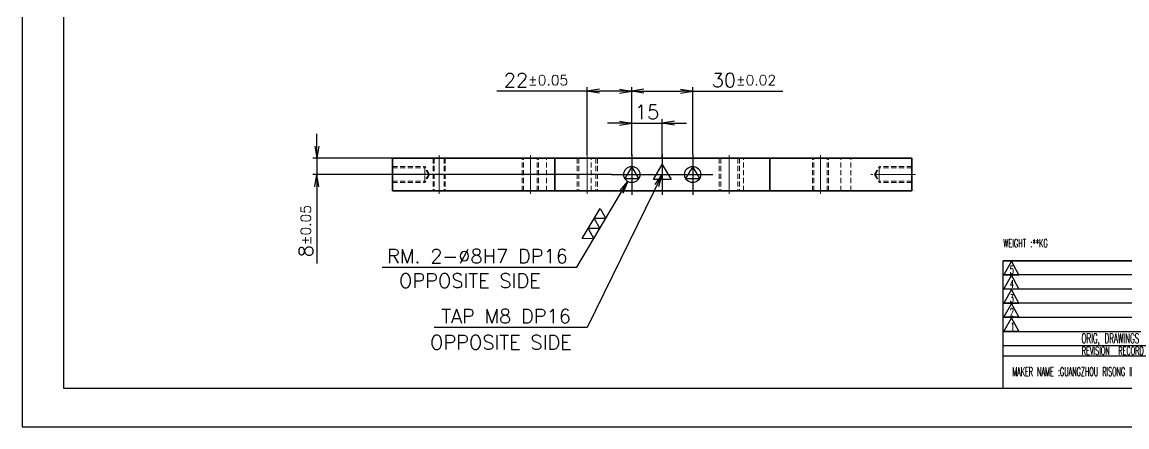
# Model space of a CAD drawing. Header units: millimetres. Extents: x 5606 to 13175, y -3239 to -2051.
# Drawn here: x 10224 to 10769, y -3239 to -3040 of the extents above; entities that cross this region are included whole.
import ezdxf

# ---------------------------------------------------------------- set-up
doc = ezdxf.new("R2010")
doc.units = ezdxf.units.MM
doc.linetypes.add('CENTER-HOKUTO', pattern=[23, 20, -1, 1, -1])
doc.linetypes.add('HIDDEN-HOKUTO', pattern=[3.8, 2.5, -1.3])
doc.layers.add('AM_7', color=2, linetype='CENTER-HOKUTO', lineweight=30)
doc.layers.add('AM_HID', color=1, linetype='HIDDEN-HOKUTO', lineweight=25)
doc.layers.add('title_frame', color=7, linetype='Continuous')
doc.layers.add('word_dim', color=253, linetype='Continuous')
doc.styles.add('MX_NOTE_STANDARD', font='txt.shx', dxfattribs={"bigfont": 'bigfont.shx'})
doc.styles.get("Standard").update_dxf_attribs({"font": 'romans.shx', "bigfont": 'bigfont.shx'})
doc.dimstyles.new('RS1-2', dxfattribs={"dimscale": 2, "dimtxt": 3.5, "dimasz": 3, "dimexe": 1, "dimexo": 0, "dimgap": 1, "dimtad": 3, "dimdsep": 46, "dimtxsty": 'Standard', "dimblk1": 'OPEN', "dimblk2": 'OPEN', "dimsah": 1, "dimcen": 0, "dimclrd": 256, "dimclre": 256, "dimclrt": 3, "dimadec": 0, "dimazin": 0, "dimtfac": 1, "dimtmove": 0, "dimatfit": 3, "dimldrblk": 'OPEN', "dimfxl": 0, "dimtolj": 1, "dimtzin": 0, "dimarcsym": 0})

# ---------------------------------------------------------------- blocks, each defined once
blk = doc.blocks.new('A$C404331B6')
at = {"layer": 'title_frame'}
for p, q in [((0, -31.5), (0, 0)), ((0, 0), (53.9, 0)), ((79.62, 0), (0, 0)), ((53.9, -23.5), (53.9, 0)), ((62.48, -23.5), (62.48, 0)), ((62.48, -23.5), (62.48, 0)), ((71.05, -23.5), (71.05, 0)), ((71.05, -23.5), (71.05, 0)), ((79.62, 0), (79.62, -31.5)), ((79.62, 0), (167.83, 0)), ((88.2, -23.5), (88.2, 0)), ((123.73, 0), (123.73, -3.5)), ((130.3, 0), (130.3, -3.5)), ((1.98, -0.12), (0.1, -3.45)), ((3.86, -3.45), (1.98, -0.12)), ((53.9, -3.5), (0, -3.5)), ((79.62, -3.5), (0, -3.5)), ((0.1, -3.45), (3.86, -3.45)), ((1.98, -3.6), (0.1, -6.92)), ((3.86, -6.92), (1.98, -3.6)), ((79.62, -3.5), (167.83, -3.5)), ((96.78, -18.9), (96.78, -3.5)), ((105.35, -31.5), (105.35, -3.5)), ((113.92, -31.5), (113.92, -3.5)), ((53.9, -7), (0, -7)), ((79.62, -7), (0, -7)), ((0.1, -6.92), (3.86, -6.92)), ((1.98, -7.13), (0.1, -10.45)), ((3.86, -10.45), (1.98, -7.13)), ((113.92, -7), (79.62, -7)), ((53.9, -10.5), (0, -10.5)), ((79.62, -10.5), (0, -10.5)), ((0.1, -10.45), (3.86, -10.45)), ((1.98, -10.54), (0.1, -13.87)), ((3.86, -13.87), (1.98, -10.54)), ((113.92, -10.5), (79.62, -10.5)), ((53.9, -14), (0, -14)), ((79.62, -14), (0, -14)), ((0.1, -13.87), (3.86, -13.87)), ((1.98, -14.07), (0.1, -17.4)), ((3.86, -17.4), (1.98, -14.07)), ((53.9, -17.5), (0, -17.5)), ((79.62, -17.5), (0, -17.5)), ((0.1, -17.4), (3.86, -17.4)), ((79.62, -18.9), (113.92, -18.9)), ((53.9, -21), (0, -21)), ((79.62, -21), (0, -21)), ((79.62, -23.5), (0, -23.5)), ((113.92, -23.5), (79.62, -23.5)), ((113.92, -25), (167.83, -25)), ((160.48, -25), (160.48, -31.5)), ((160.48, -27.5), (167.83, -27.5)), ((167.83, -31.5), (0, -31.5))]:
    blk.add_line(p, q, dxfattribs=at)
at = {"layer": 'title_frame', "color": 3, "style": 'MX_NOTE_STANDARD', "width": 0.5341}
for s, height, p in [('5', 1.92, (1.59, -3.22)), ('MATERIAL', 1.973, (80.3, -2.79)), ('QTY', 1.973, (125.5, -2.7)), ('4', 1.92, (1.59, -6.7)), ('APPR', 1.973, (81.89, -6.26)), ('CHECK', 1.973, (89.99, -6.26)), ('DRAWING', 1.973, (97.51, -6.26)), ('DESIGNED', 1.973, (105.7, -6.26)), ('MODEL NAME', 1.973, (114.63, -6.41)), ('3', 1.92, (1.59, -10.23)), ('2', 1.92, (1.59, -13.64)), ('1', 1.92, (1.78, -17.17)), ('ORIG, DRAWINGS', 2.4112, (19.27, -20.34)), ('REVISION  RECORD', 1.9728, (19.32, -23.18)), ('DATE', 1.973, (55.94, -23.26)), ('DR', 1.973, (65.43, -23.27)), ('CHK', 1.973, (73.61, -23.23)), ('PLANT', 2.74, (80.46, -22.73)), ('SCALE', 1.973, (106.88, -22.28)), ('MAKER NAME :GUANGZHOU RISONG INTELLIGENT TECHNOLOGY HOLDING CO., LTD.', 2.16, (2.22, -28.43)), ('Dwg.No.', 1.973, (114.71, -27.52)), ('SHEET', 1.973, (161.71, -27.29))]:
    blk.add_text(s, height=height, dxfattribs=at).set_placement(p)
blk = doc.blocks.new('MARK_8PIN')
at = {"color": 3, "linetype": 'Continuous'}
blk.add_lwpolyline([(0, 4), (-3.46, -2), (3.46, -2)], close=True, dxfattribs=at)
blk.add_circle((0, 0), 4, dxfattribs=at)
blk = doc.blocks.new('MARK_CENTER')
at = {"color": 2, "linetype": 'CENTER-HOKUTO'}
for p, q in [((0, 10), (0, -10)), ((-10, 0), (10, 0))]:
    blk.add_line(p, q, dxfattribs=at)
blk = doc.blocks.new('MARK_M8BOLT')
at = {"color": 3, "linetype": 'Continuous'}
for p, q in [((-2.17, -1.25), (0, 2.5)), ((0, 2.5), (2.17, -1.25)), ((2.17, -1.25), (-2.17, -1.25))]:
    blk.add_line(p, q, dxfattribs=at)
blk = doc.blocks.new('_Open')
at = {"color": 0, "lineweight": -2}
for p, q in [((-1, 0.167), (0, 0)), ((-1, -0.167), (0, 0)), ((0, 0), (-1, 0))]:
    blk.add_line(p, q, dxfattribs=at)
blk = doc.blocks.new('*D193')
at = {"layer": 'DEFPOINTS', "color": 0, "linetype": 'Continuous', "ltscale": 2}
for p in [(10406.89, -3106.79), (10369.68, -3114.79), (10514.89, -3114.79)]:
    blk.add_point(p, dxfattribs=at)
at = {"layer": 'word_dim', "linetype": 'Continuous', "lineweight": -2, "ltscale": 2}
for p, q in [((10369.68, -3100.79), (10369.68, -3094.79)), ((10406.89, -3106.79), (10367.68, -3106.79)), ((10369.68, -3106.79), (10369.68, -3114.79)), ((10514.89, -3114.79), (10367.68, -3114.79)), ((10369.68, -3120.79), (10369.68, -3158.62))]:
    blk.add_line(p, q, dxfattribs=at)
at = {"layer": 'word_dim', "linetype": 'Continuous', "lineweight": -2, "ltscale": 2, "xscale": 6, "yscale": 6, "zscale": 6}
for p, rotation in [((10369.68, -3106.79), 270), ((10369.68, -3114.79), 90)]:
    blk.add_blockref('_Open', p, dxfattribs=dict(at, rotation=rotation))
at = {"layer": 'word_dim', "color": 3, "linetype": 'Continuous', "ltscale": 2, "insert": (10364.18, -3142.71), "char_height": 7, "attachment_point": 5, "rotation": 90}
blk.add_mtext('\\A1;8{\\H0.715x;%%p0.05}', dxfattribs=at)
blk = doc.blocks.new('*D194')
at = {"layer": 'DEFPOINTS', "color": 0, "linetype": 'Continuous', "ltscale": 2}
for p in [(10524.89, -3073.77), (10502.89, -3105.19), (10524.89, -3105.35)]:
    blk.add_point(p, dxfattribs=at)
at = {"layer": 'word_dim', "linetype": 'Continuous', "lineweight": -2, "ltscale": 2}
for p, q in [((10502.89, -3073.77), (10458.39, -3073.77)), ((10502.89, -3105.19), (10502.89, -3071.77)), ((10518.89, -3073.77), (10508.89, -3073.77)), ((10524.89, -3105.35), (10524.89, -3071.77))]:
    blk.add_line(p, q, dxfattribs=at)
at = {"layer": 'word_dim', "linetype": 'Continuous', "lineweight": -2, "ltscale": 2, "xscale": 6, "yscale": 6, "zscale": 6, "rotation": 180}
blk.add_blockref('_Open', (10502.89, -3073.77), dxfattribs=at)
at = {"layer": 'word_dim', "linetype": 'Continuous', "lineweight": -2, "ltscale": 2, "xscale": 6, "yscale": 6, "zscale": 6}
blk.add_blockref('_Open', (10524.89, -3073.77), dxfattribs=at)
at = {"layer": 'word_dim', "color": 3, "linetype": 'Continuous', "ltscale": 2, "insert": (10477.64, -3068.27), "char_height": 7, "attachment_point": 5}
blk.add_mtext('\\A1;22{\\H0.715x;%%p0.05}', dxfattribs=at)
blk = doc.blocks.new('*D195')
at = {"layer": 'DEFPOINTS', "color": 0, "linetype": 'Continuous', "ltscale": 2}
for p in [(10554.89, -3073.77), (10524.89, -3105.35), (10554.89, -3104.79)]:
    blk.add_point(p, dxfattribs=at)
at = {"layer": 'word_dim', "linetype": 'Continuous', "lineweight": -2, "ltscale": 2}
for p, q in [((10524.89, -3105.35), (10524.89, -3071.77)), ((10530.89, -3073.77), (10548.89, -3073.77)), ((10554.89, -3104.79), (10554.89, -3071.77)), ((10554.89, -3073.77), (10599.39, -3073.77))]:
    blk.add_line(p, q, dxfattribs=at)
at = {"layer": 'word_dim', "linetype": 'Continuous', "lineweight": -2, "ltscale": 2, "xscale": 6, "yscale": 6, "zscale": 6, "rotation": 180}
blk.add_blockref('_Open', (10524.89, -3073.77), dxfattribs=at)
at = {"layer": 'word_dim', "linetype": 'Continuous', "lineweight": -2, "ltscale": 2, "xscale": 6, "yscale": 6, "zscale": 6}
blk.add_blockref('_Open', (10554.89, -3073.77), dxfattribs=at)
at = {"layer": 'word_dim', "color": 3, "linetype": 'Continuous', "ltscale": 2, "insert": (10580.14, -3068.27), "char_height": 7, "attachment_point": 5}
blk.add_mtext('\\A1;30{\\H0.715x;%%p0.02}', dxfattribs=at)
blk = doc.blocks.new('*D196')
at = {"layer": 'DEFPOINTS', "color": 0, "linetype": 'Continuous', "ltscale": 2}
for p in [(10539.89, -3089.47), (10524.89, -3105.35), (10539.89, -3106.79)]:
    blk.add_point(p, dxfattribs=at)
at = {"layer": 'word_dim', "linetype": 'Continuous', "lineweight": -2, "ltscale": 2}
for p, q in [((10524.89, -3105.35), (10524.89, -3087.47)), ((10539.89, -3106.79), (10539.89, -3087.47)), ((10518.89, -3089.47), (10512.89, -3089.47)), ((10524.89, -3089.47), (10539.89, -3089.47)), ((10545.89, -3089.47), (10551.89, -3089.47))]:
    blk.add_line(p, q, dxfattribs=at)
at = {"layer": 'word_dim', "linetype": 'Continuous', "lineweight": -2, "ltscale": 2, "xscale": 6, "yscale": 6, "zscale": 6}
blk.add_blockref('_Open', (10524.89, -3089.47), dxfattribs=at)
at = {"layer": 'word_dim', "linetype": 'Continuous', "lineweight": -2, "ltscale": 2, "xscale": 6, "yscale": 6, "zscale": 6, "rotation": 180}
blk.add_blockref('_Open', (10539.89, -3089.47), dxfattribs=at)
at = {"layer": 'word_dim', "color": 3, "linetype": 'Continuous', "ltscale": 2, "insert": (10532.39, -3083.97), "char_height": 7, "attachment_point": 5}
blk.add_mtext('\\A1;15', dxfattribs=at)
blk = doc.blocks.new('*D197')
at = {"layer": 'DEFPOINTS', "color": 0, "linetype": 'Continuous', "ltscale": 2}
for p in [(10526.93, -3111.35), (10522.85, -3118.23)]:
    blk.add_point(p, dxfattribs=at)
at = {"layer": 'word_dim', "linetype": 'Continuous', "lineweight": -2, "ltscale": 2}
for p, q in [((10497.82, -3160.52), (10519.8, -3123.4)), ((10401.76, -3160.52), (10497.82, -3160.52))]:
    blk.add_line(p, q, dxfattribs=at)
at = {"layer": 'word_dim', "linetype": 'Continuous', "lineweight": -2, "ltscale": 2, "xscale": 6, "yscale": 6, "zscale": 6, "rotation": 59.37577042741675}
blk.add_blockref('_Open', (10522.85, -3118.23), dxfattribs=at)
at = {"layer": 'word_dim', "color": 3, "linetype": 'Continuous', "ltscale": 2, "insert": (10448.79, -3155.02), "char_height": 7, "attachment_point": 5}
blk.add_mtext('\\A1;RM. 2-∅8H7 DP16', dxfattribs=at)
blk = doc.blocks.new('shiage3')
at = {"layer": 'word_dim', "color": 3, "linetype": 'Continuous'}
for p, q in [((-1.44, 2.5), (7.22, 2.5)), ((0, 0), (-1.44, 2.5)), ((1.44, 2.5), (0, 0)), ((2.89, 0), (1.44, 2.5)), ((4.33, 2.5), (2.89, 0)), ((5.77, 0), (4.33, 2.5)), ((7.22, 2.5), (5.77, 0))]:
    blk.add_line(p, q, dxfattribs=at)

msp = doc.modelspace()

# ---------------------------------------------------------------- linework, layer by layer
at = {"color": 7, "lineweight": 35, "ltscale": 0.4}
for p, q in [((10406.892, -3122.791), (10406.892, -3106.791)), ((10486.892, -3122.791), (10486.892, -3106.791)), ((10592.892, -3122.791), (10592.892, -3106.791)), ((10662.892, -3122.791), (10662.892, -3106.791))]:
    msp.add_line(p, q, dxfattribs=at)
at = {"color": 7, "lineweight": 35}
for p, q in [((10406.892, -3106.791), (10486.892, -3106.791)), ((10592.892, -3106.791), (10486.892, -3106.791)), ((10662.892, -3106.791), (10592.892, -3106.791)), ((10406.892, -3122.791), (10486.892, -3122.791)), ((10592.892, -3122.791), (10486.892, -3122.791)), ((10662.892, -3122.791), (10592.892, -3122.791))]:
    msp.add_line(p, q, dxfattribs=at)
at = {"layer": 'AM_7', "color": 2, "lineweight": 13}
for p, q in [((10429.892, -3105.191), (10429.892, -3124.391)), ((10474.892, -3124.391), (10474.892, -3105.191)), ((10502.892, -3105.191), (10502.892, -3124.391)), ((10524.892, -3109.591), (10524.892, -3119.991)), ((10572.892, -3105.191), (10572.892, -3124.391)), ((10617.892, -3124.391), (10617.892, -3105.191)), ((10405.061, -3114.791), (10427.032, -3114.791)), ((10664.723, -3114.791), (10642.751, -3114.791))]:
    msp.add_line(p, q, dxfattribs=at)
at = {"layer": 'AM_HID', "color": 1, "lineweight": 13}
for p, q in [((10426.892, -3106.791), (10426.892, -3122.791)), ((10426.892, -3106.791), (10426.892, -3122.791)), ((10427.433, -3106.791), (10427.433, -3122.791)), ((10427.433, -3106.791), (10427.433, -3122.791)), ((10432.35, -3106.791), (10432.35, -3122.791)), ((10432.35, -3106.791), (10432.35, -3122.791)), ((10432.892, -3106.791), (10432.892, -3122.791)), ((10432.892, -3106.791), (10432.892, -3122.791)), ((10470.892, -3122.791), (10470.892, -3106.791)), ((10470.892, -3122.791), (10470.892, -3106.791)), ((10470.892, -3122.791), (10470.892, -3106.791)), ((10470.892, -3122.791), (10470.892, -3106.791)), ((10471.568, -3122.791), (10471.568, -3106.791)), ((10471.568, -3122.791), (10471.568, -3106.791)), ((10474.892, -3106.791), (10474.892, -3122.791)), ((10478.215, -3122.791), (10478.215, -3106.791)), ((10478.215, -3122.791), (10478.215, -3106.791)), ((10478.892, -3122.791), (10478.892, -3106.791)), ((10478.892, -3122.791), (10478.892, -3106.791)), ((10478.892, -3122.791), (10478.892, -3106.791)), ((10478.892, -3122.791), (10478.892, -3106.791)), ((10482.892, -3122.791), (10482.892, -3106.791)), ((10497.892, -3106.791), (10497.892, -3122.791)), ((10497.892, -3106.791), (10497.892, -3122.791)), ((10497.892, -3106.791), (10497.892, -3122.791)), ((10498.704, -3106.791), (10498.704, -3122.791)), ((10498.704, -3106.791), (10498.704, -3122.791)), ((10504.892, -3122.791), (10504.892, -3106.791)), ((10507.08, -3106.791), (10507.08, -3122.791)), ((10507.08, -3106.791), (10507.08, -3122.791)), ((10507.892, -3106.791), (10507.892, -3122.791)), ((10507.892, -3106.791), (10507.892, -3122.791)), ((10507.892, -3106.791), (10507.892, -3122.791)), ((10567.892, -3106.791), (10567.892, -3122.791)), ((10567.892, -3106.791), (10567.892, -3122.791)), ((10567.892, -3106.791), (10567.892, -3122.791)), ((10568.704, -3106.791), (10568.704, -3122.791)), ((10568.704, -3106.791), (10568.704, -3122.791)), ((10577.08, -3106.791), (10577.08, -3122.791)), ((10577.08, -3106.791), (10577.08, -3122.791)), ((10577.892, -3106.791), (10577.892, -3122.791)), ((10577.892, -3106.791), (10577.892, -3122.791)), ((10577.892, -3106.791), (10577.892, -3122.791)), ((10579.892, -3122.791), (10579.892, -3106.791)), ((10613.892, -3122.791), (10613.892, -3106.791)), ((10613.892, -3122.791), (10613.892, -3106.791)), ((10614.568, -3122.791), (10614.568, -3106.791)), ((10614.568, -3122.791), (10614.568, -3106.791)), ((10621.215, -3122.791), (10621.215, -3106.791)), ((10621.215, -3122.791), (10621.215, -3106.791)), ((10621.892, -3122.791), (10621.892, -3106.791)), ((10621.892, -3122.791), (10621.892, -3106.791)), ((10627.892, -3122.791), (10627.892, -3106.791)), ((10632.892, -3122.791), (10632.892, -3106.791)), ((10406.892, -3110.791), (10422.892, -3110.791)), ((10406.892, -3110.791), (10422.892, -3110.791)), ((10406.892, -3110.791), (10422.892, -3110.791)), ((10406.892, -3110.791), (10422.892, -3110.791)), ((10406.892, -3111.467), (10422.892, -3111.467)), ((10406.892, -3111.467), (10422.892, -3111.467)), ((10422.892, -3118.301), (10422.892, -3110.791)), ((10422.892, -3118.301), (10422.892, -3110.791)), ((10425.201, -3114.791), (10422.892, -3110.791)), ((10425.201, -3114.791), (10422.892, -3110.791)), ((10422.892, -3118.791), (10422.892, -3111.28)), ((10422.892, -3118.791), (10422.892, -3111.28)), ((10422.892, -3117.707), (10422.892, -3111.467)), ((10422.892, -3117.707), (10422.892, -3111.467)), ((10424.811, -3114.791), (10422.892, -3111.467)), ((10424.811, -3114.791), (10422.892, -3111.467)), ((10422.892, -3118.114), (10422.892, -3111.874)), ((10422.892, -3118.114), (10422.892, -3111.874)), ((10424.811, -3114.791), (10422.892, -3118.114)), ((10424.811, -3114.791), (10422.892, -3118.114)), ((10425.201, -3114.791), (10422.892, -3118.791)), ((10425.201, -3114.791), (10422.892, -3118.791)), ((10644.582, -3114.791), (10646.892, -3110.791)), ((10644.582, -3114.791), (10646.892, -3110.791)), ((10644.582, -3114.791), (10646.892, -3118.791)), ((10644.582, -3114.791), (10646.892, -3118.791)), ((10644.973, -3114.791), (10646.892, -3111.467)), ((10644.973, -3114.791), (10646.892, -3111.467)), ((10644.973, -3114.791), (10646.892, -3118.114)), ((10644.973, -3114.791), (10646.892, -3118.114)), ((10646.892, -3110.791), (10646.892, -3118.301)), ((10646.892, -3110.791), (10646.892, -3118.301)), ((10662.892, -3110.791), (10646.892, -3110.791)), ((10662.892, -3110.791), (10646.892, -3110.791)), ((10662.892, -3110.791), (10646.892, -3110.791)), ((10662.892, -3110.791), (10646.892, -3110.791)), ((10646.892, -3111.28), (10646.892, -3118.791)), ((10646.892, -3111.28), (10646.892, -3118.791)), ((10646.892, -3111.467), (10646.892, -3117.707)), ((10646.892, -3111.467), (10646.892, -3117.707)), ((10662.892, -3111.467), (10646.892, -3111.467)), ((10662.892, -3111.467), (10646.892, -3111.467)), ((10646.892, -3111.874), (10646.892, -3118.114)), ((10646.892, -3111.874), (10646.892, -3118.114)), ((10406.892, -3118.114), (10422.892, -3118.114)), ((10406.892, -3118.114), (10422.892, -3118.114)), ((10406.892, -3118.791), (10422.892, -3118.791)), ((10406.892, -3118.791), (10422.892, -3118.791)), ((10406.892, -3118.791), (10422.892, -3118.791)), ((10406.892, -3118.791), (10422.892, -3118.791)), ((10662.892, -3118.114), (10646.892, -3118.114)), ((10662.892, -3118.114), (10646.892, -3118.114)), ((10662.892, -3118.791), (10646.892, -3118.791)), ((10662.892, -3118.791), (10646.892, -3118.791)), ((10662.892, -3118.791), (10646.892, -3118.791)), ((10662.892, -3118.791), (10646.892, -3118.791))]:
    msp.add_line(p, q, dxfattribs=at)
at = {"layer": 'title_frame', "color": 4}
msp.add_lwpolyline([(11064.324, -2645.193), (10224.324, -2645.193), (10224.324, -3239.193), (11064.324, -3239.193)], close=True, dxfattribs=at)
at = {"layer": 'title_frame'}
msp.add_lwpolyline([(10244.974, -2664.118), (11043.674, -2664.118), (11043.674, -3220.268), (10244.974, -3220.268)], close=True, dxfattribs=at)

# ---------------------------------------------------------------- block references
at = {"layer": 'word_dim', "color": 3, "linetype": 'CENTER-HOKUTO', "ltscale": 2}
for p in [(10524.892, -3114.791), (10554.892, -3114.791)]:
    msp.add_blockref('MARK_CENTER', p, dxfattribs=at)
at = {"layer": 'word_dim', "color": 2, "linetype": 'CENTER-HOKUTO', "ltscale": 2}
msp.add_blockref('MARK_CENTER', (10539.892, -3114.791), dxfattribs=at)
at = {"layer": 'word_dim', "color": 3, "linetype": 'Continuous', "ltscale": 2}
for p in [(10524.892, -3114.791), (10554.892, -3114.791)]:
    msp.add_blockref('MARK_8PIN', p, dxfattribs=at)
at = {"layer": 'word_dim', "color": 3, "linetype": 'CENTER-HOKUTO', "ltscale": 2, "xscale": 2, "yscale": 2, "zscale": 2}
msp.add_blockref('MARK_M8BOLT', (10539.892, -3114.791), dxfattribs=at)
at = {"layer": 'word_dim', "color": 3, "linetype": 'Continuous', "ltscale": 2, "xscale": 2, "yscale": 2, "zscale": 2, "rotation": 59.3757704274142}
msp.add_blockref('shiage3', (10506.159, -3146.435), dxfattribs=at)
at = {"layer": 'word_dim', "ltscale": 2, "xscale": 2, "yscale": 2, "zscale": 2}
msp.add_blockref('A$C404331B6', (10708.024, -3157.268), dxfattribs=at)

# ---------------------------------------------------------------- texts
at = {"layer": 'title_frame', "color": 3, "style": 'MX_NOTE_STANDARD', "width": 0.545}
msp.add_text('WEIGHT :**KG ', height=3.92, dxfattribs=at).set_placement((10708.072, -3150.636))
at = {"layer": 'word_dim', "linetype": 'Continuous', "ltscale": 2, "char_height": 7, "width": 141.39058, "attachment_point": 1}
for insert in [(10410.11, -3163.634), (10425.4, -3194.037)]:
    msp.add_mtext('\\pt84;{\\C3;OPPOSITE SIDE}', dxfattribs=dict(at, insert=insert))
at = {"layer": 'word_dim', "color": 3, "linetype": 'Continuous', "ltscale": 2, "insert": (10494.868, -3188.124), "char_height": 7, "attachment_point": 9}
msp.add_mtext('TAP M8 DP16', dxfattribs=at)

# ---------------------------------------------------------------- dimensions: what is measured, and where the dimension line sits
at = {"layer": 'word_dim', "linetype": 'Continuous', "ltscale": 2}
dim = msp.add_linear_dim(base=(10524.892, -3073.766), p1=(10502.892, -3105.191), p2=(10524.892, -3105.352), text='<>{\\H0.715x;%%p0.05}', dimstyle='RS1-2', dxfattribs=at)
dim.commit()
dim.dimension.update_dxf_attribs({"geometry": '*D194', "text_midpoint": (10477.643, -3073.766), "dimtype": 160})
dim = msp.add_linear_dim(base=(10554.892, -3073.766), p1=(10524.892, -3105.352), p2=(10554.892, -3104.791), text='<>{\\H0.715x;%%p0.02}', dimstyle='RS1-2', dxfattribs=at)
dim.commit()
dim.dimension.update_dxf_attribs({"geometry": '*D195', "text_midpoint": (10580.141, -3068.266)})
dim = msp.add_linear_dim(base=(10539.892, -3089.472), p1=(10524.892, -3105.352), p2=(10539.892, -3106.791), dimstyle='RS1-2', dxfattribs=at)
dim.commit()
dim.dimension.update_dxf_attribs({"geometry": '*D196', "text_midpoint": (10532.392, -3083.972)})
dim = msp.add_linear_dim(base=(10369.682, -3114.791), p1=(10406.892, -3106.791), p2=(10514.892, -3114.791), angle=90, text='<>{\\H0.715x;%%p0.05}', dimstyle='RS1-2', dxfattribs=at)
dim.commit()
dim.dimension.update_dxf_attribs({"geometry": '*D193', "text_midpoint": (10364.182, -3142.707)})
at = {"layer": 'word_dim', "color": 3, "linetype": 'Continuous', "ltscale": 2}
dim = msp.add_diameter_dim_2p(p1=(10526.929, -3111.349), p2=(10522.854, -3118.233), text='RM. 2-<>H7 DP16', dimstyle='RS1-2', override={"dimtoh": 1, "dimtofl": 0}, dxfattribs=at)
dim.commit()
dim.dimension.update_dxf_attribs({"geometry": '*D197', "text_midpoint": (10448.791, -3160.516), "dimtype": 163})

# ---------------------------------------------------------------- leaders
at = {"layer": 'word_dim', "linetype": 'Continuous', "ltscale": 2, "annotation_type": 0, "has_hookline": 1, "hookline_direction": 1, "text_width": 67.4}
msp.add_leader([(10539.892, -3114.791), (10502.868, -3190.124), (10496.868, -3190.124)], dimstyle='RS1-2', dxfattribs=at)

doc.saveas('drawing.dxf')
